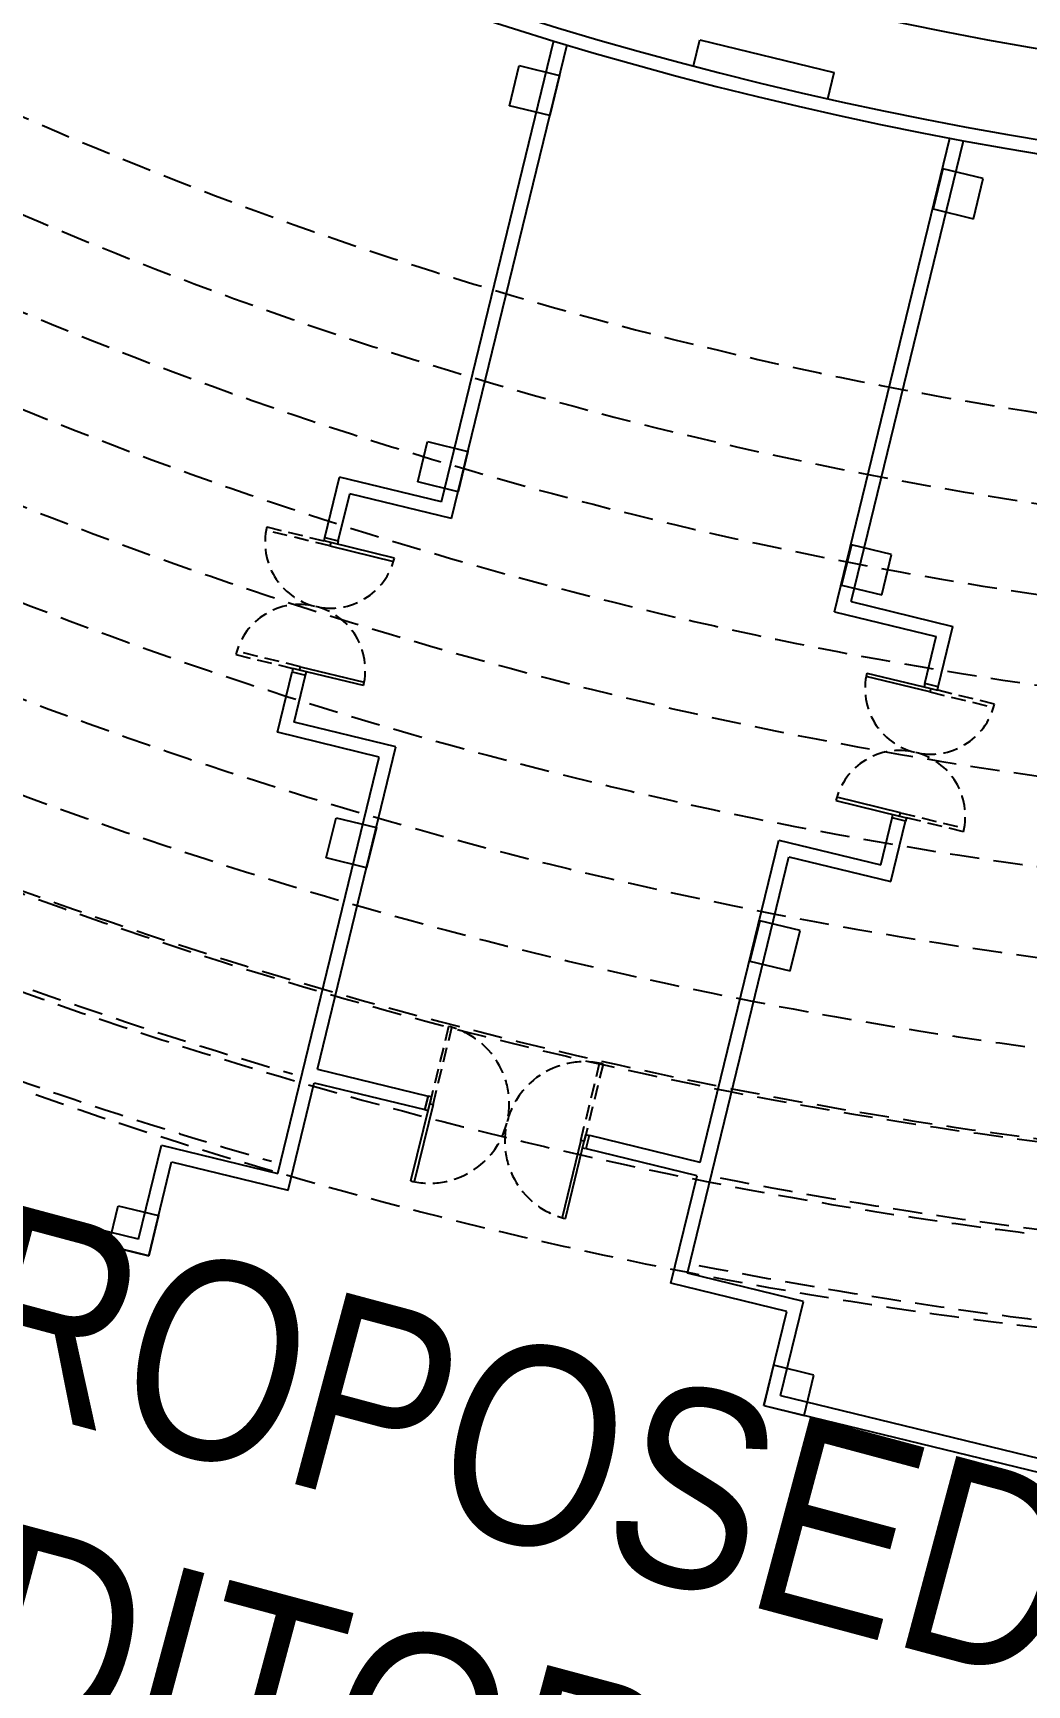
# Model space of a CAD drawing. Header units: feet. Extents: x 50754 to 76410, y 49660 to 67674.
# Drawn here: x 66525 to 66956, y 58009 to 58726 of the extents above; entities that cross this region are included whole.
import ezdxf

# ---------------------------------------------------------------- set-up
doc = ezdxf.new("R2010")
doc.units = ezdxf.units.FT
doc.linetypes.add('Amconstr', pattern=[9999, 9999, 0])
doc.linetypes.add('HIDDEN', pattern=[9.525, 6.35, -3.175])
for name, color, linetype in [('1_TEXT', 3, 'Continuous'), ('COL', 6, 'Continuous'), ('F--BLOCKWALL-3', 253, 'Continuous'), ('L--DOORS-1', 1, 'Continuous'), ('M--STAIR', 2, 'Continuous'), ('M--STAIR IDD', 1, 'HIDDEN'), ('WALL', 4, 'Continuous')]:
    doc.layers.add(name, color=color, linetype=linetype)
doc.layers.add('F--BLOCKWALL-2', color=3, linetype='Continuous', plot=False)
doc.styles.add('ARC_IMP 001 1_1', font='ARIALN.TTF', dxfattribs={"height": 0.078125})

# ---------------------------------------------------------------- blocks, each defined once
blk = doc.blocks.new('A$C2b783d29')
at = {"color": 253}
for p, q in [((636.5, 1076.31), (636.5, 1074.81)), ((642.5, 1076.31), (636.5, 1076.31)), ((642.5, 1074.81), (642.5, 1076.31)), ((605, 1074.81), (639.5, 1074.81)), ((639.5, 1073.31), (605.03, 1073.31)), ((636.5, 1074.81), (642.5, 1074.81)), ((639.5, 1074.81), (639.5, 1073.31)), ((605, 1005.81), (639.5, 1005.81)), ((639.5, 1007.31), (605.03, 1007.31)), ((636.5, 1004.31), (636.5, 1005.81)), ((636.5, 1005.81), (642.5, 1005.81)), ((642.5, 1004.31), (636.5, 1004.31)), ((639.5, 1005.81), (639.5, 1007.31)), ((642.5, 1005.81), (642.5, 1004.31))]:
    blk.add_line(p, q, dxfattribs=at)
at = {"color": 253, "linetype": 'HIDDEN'}
for p, q in [((674, 1074.81), (639.5, 1074.81)), ((639.5, 1074.81), (639.5, 1073.31)), ((639.5, 1073.31), (673.97, 1073.31)), ((639.5, 1005.81), (639.5, 1007.31)), ((639.5, 1007.31), (673.97, 1007.31)), ((674, 1005.81), (639.5, 1005.81))]:
    blk.add_line(p, q, dxfattribs=at)
for centre, start, end in [((639.5, 1074.81), 180, 0), ((639.5, 1005.81), 0, 180)]:
    blk.add_arc(centre, 34.5, start, end, dxfattribs=at)
at = {"layer": 'COL', "color": 253}
for p, q in [((546.5, 1195.68), (564.5, 1195.68)), ((546.5, 1177.68), (546.5, 1195.68)), ((564.5, 1195.68), (564.5, 1177.68)), ((564.5, 1177.68), (546.5, 1177.68)), ((732.5, 1143.68, 0.11), (750.5, 1143.68, 0.11)), ((732.5, 1125.68, 0.11), (732.5, 1143.68, 0.11)), ((750.5, 1143.68, 0.11), (750.5, 1125.68, 0.11)), ((900.5, 1143.68, 0.11), (918.5, 1143.68, 0.11)), ((900.5, 1125.68, 0.11), (900.5, 1143.68, 0.11)), ((918.5, 1143.68, 0.11), (918.5, 1125.68, 0.11)), ((1068.5, 1143.68, 0.11), (1086.5, 1143.68, 0.11)), ((1068.5, 1125.68, 0.11), (1068.5, 1143.68, 0.11)), ((1086.5, 1143.68, 0.11), (1086.5, 1125.68, 0.11)), ((750.5, 1125.68, 0.11), (732.5, 1125.68, 0.11)), ((918.5, 1125.68, 0.11), (900.5, 1125.68, 0.11)), ((1086.5, 1125.68, 0.11), (1068.5, 1125.68, 0.11)), ((750.5, 954.42, 0.11), (732.5, 954.42, 0.11)), ((732.5, 954.42, 0.11), (732.5, 936.42, 0.11)), ((750.5, 936.42, 0.11), (750.5, 954.42, 0.11)), ((918.5, 954.42, 0.11), (900.5, 954.42, 0.11)), ((900.5, 954.42, 0.11), (900.5, 936.42, 0.11)), ((918.5, 936.42, 0.11), (918.5, 954.42, 0.11)), ((1086.5, 954.42, 0.11), (1068.5, 954.42, 0.11)), ((1068.5, 954.42, 0.11), (1068.5, 936.42, 0.11)), ((1086.5, 936.42, 0.11), (1086.5, 954.42, 0.11)), ((732.5, 936.42, 0.11), (750.5, 936.42, 0.11)), ((900.5, 936.42, 0.11), (918.5, 936.42, 0.11)), ((1068.5, 936.42, 0.11), (1086.5, 936.42, 0.11)), ((564.5, 902.94), (546.5, 902.94)), ((546.5, 902.94), (546.5, 884.94)), ((564.5, 884.94), (564.5, 902.94)), ((546.5, 884.94), (564.5, 884.94))]:
    blk.add_line(p, q, dxfattribs=at)
at = {"layer": 'F--BLOCKWALL-2', "color": 253}
blk.add_line((636.5, 1076.31), (642.5, 1076.31), dxfattribs=at)
at = {"layer": 'F--BLOCKWALL-3', "color": 253}
for p, q in [((552.5, 1183.68), (552.5, 1674.18)), ((546.5, 1651.18), (546.5, 1177.68)), ((552.5, 1183.68), (594.5, 1183.68)), ((594.5, 1183.68), (594.5, 1131.68)), ((546.5, 1177.68), (588.5, 1177.68)), ((588.5, 1177.68), (588.5, 1125.68)), ((780.5, 1131.68), (780.5, 1177.18)), ((780.5, 1177.18), (807.5, 1177.18)), ((807.5, 1177.18), (807.5, 1171.18)), ((867.5, 1177.18), (894.5, 1177.18)), ((867.5, 1177.18), (867.5, 1171.18)), ((894.5, 1131.68), (894.5, 1177.18)), ((786.5, 1125.68), (786.5, 1171.18)), ((786.5, 1171.18), (807.5, 1171.18)), ((867.5, 1171.18), (888.5, 1171.18)), ((888.5, 1125.68), (888.5, 1171.18)), ((594.5, 1131.68), (780.5, 1131.68)), ((894.5, 1131.68), (1100.6, 1131.68)), ((588.5, 1125.68), (636.5, 1125.68)), ((636.5, 1125.68), (636.5, 1076.31)), ((642.5, 1125.68), (786.5, 1125.68)), ((642.5, 1125.68), (642.5, 1076.31)), ((888.5, 1125.68), (1100.26, 1125.68)), ((636.5, 954.68), (636.5, 1004.05)), ((642.5, 954.68), (642.5, 1004.05)), ((588.5, 954.68), (636.5, 954.68)), ((588.5, 902.94), (588.5, 954.68)), ((642.5, 954.68), (786.5, 954.68)), ((786.5, 954.68), (786.5, 909.18)), ((888.5, 954.68), (1100.05, 954.68)), ((888.5, 954.68), (888.5, 909.18)), ((594.5, 948.68), (780.5, 948.68)), ((594.5, 896.94), (594.5, 948.68)), ((780.5, 948.68), (780.5, 903.18)), ((894.5, 948.68), (1100.37, 948.68)), ((894.5, 948.68), (894.5, 903.18)), ((786.5, 909.18), (807.5, 909.18)), ((807.5, 903.18), (807.5, 909.18)), ((867.5, 909.18), (888.5, 909.18)), ((867.5, 903.18), (867.5, 909.18)), ((546.5, 902.94), (546.5, 603.18)), ((546.5, 902.94), (588.5, 902.94)), ((552.5, 896.94), (552.5, 393.18)), ((552.5, 896.94), (594.5, 896.94)), ((780.5, 903.18), (807.5, 903.18)), ((867.5, 903.18), (894.5, 903.18))]:
    blk.add_line(p, q, dxfattribs=at)
for radius, start, end in [(1647, 159.52626, 200.47374), (1641, 159.48846, 200.51154)]:
    blk.add_arc((2744.83, 1040.18), radius, start, end, dxfattribs=at)
at = {"layer": 'L--DOORS-1', "color": 253, "linetype": 'HIDDEN'}
for p, q in [((809, 1202.68), (809, 1174.18)), ((810.5, 1174.18), (810.5, 1202.64)), ((864.5, 1174.18), (864.5, 1202.64)), ((866, 1202.68), (866, 1174.18)), ((809, 1174.18), (810.5, 1174.18)), ((866, 1174.18), (864.5, 1174.18)), ((809, 877.68), (809, 906.18)), ((809, 906.18), (810.5, 906.18)), ((810.5, 906.18), (810.5, 877.72)), ((866, 906.18), (864.5, 906.18)), ((864.5, 906.18), (864.5, 877.72)), ((866, 877.68), (866, 906.18))]:
    blk.add_line(p, q, dxfattribs=at)
at = {"layer": 'L--DOORS-1', "color": 253}
for p, q in [((809, 1177.18), (807.5, 1177.18)), ((807.5, 1177.18), (807.5, 1171.18)), ((809, 1171.18), (809, 1177.18)), ((866, 1171.18), (866, 1177.18)), ((866, 1177.18), (867.5, 1177.18)), ((867.5, 1177.18), (867.5, 1171.18)), ((807.5, 1171.18), (809, 1171.18)), ((809, 1145.68), (809, 1174.18)), ((809, 1174.18), (810.5, 1174.18)), ((810.5, 1174.18), (810.5, 1145.72)), ((866, 1174.18), (864.5, 1174.18)), ((864.5, 1174.18), (864.5, 1145.72)), ((866, 1145.68), (866, 1174.18)), ((867.5, 1171.18), (866, 1171.18)), ((809, 934.68), (809, 906.18)), ((810.5, 906.18), (810.5, 934.64)), ((864.5, 906.18), (864.5, 934.64)), ((866, 934.68), (866, 906.18)), ((807.5, 903.18), (807.5, 909.18)), ((807.5, 909.18), (809, 909.18)), ((809, 909.18), (809, 903.18)), ((809, 906.18), (810.5, 906.18)), ((866, 906.18), (864.5, 906.18)), ((867.5, 909.18), (866, 909.18)), ((866, 909.18), (866, 903.18)), ((867.5, 903.18), (867.5, 909.18)), ((809, 903.18), (807.5, 903.18)), ((866, 903.18), (867.5, 903.18))]:
    blk.add_line(p, q, dxfattribs=at)
at = {"layer": 'L--DOORS-1', "color": 253, "linetype": 'HIDDEN'}
for centre, start, end in [((809, 1174.18), 270, 90), ((866, 1174.18), 90, 270), ((809, 906.18), 270, 90), ((866, 906.18), 90, 270)]:
    blk.add_arc(centre, 28.5, start, end, dxfattribs=at)
at = {"layer": 'M--STAIR', "color": 253}
for p, q in [((1104.19, 1070.18), (1115.83, 1070.18)), ((1115.83, 1070.18), (1115.83, 1010.18)), ((1104.19, 1010.18), (1115.83, 1010.18))]:
    blk.add_line(p, q, dxfattribs=at)
blk.add_arc((2744.83, 1040.18), 1602, 158.96573, 201.03427, dxfattribs=at)
at = {"layer": 'M--STAIR IDD', "color": 253, "ltscale": 2}
for centre, radius, start, end in [((2623.84, 1040.18), 2031, 163.55399, 196.44601), ((2664.11, 1040.18), 2031, 163.55399, 196.44601), ((2704.44, 1040.18), 2031, 163.55399, 196.44601), ((2744.83, 1040.18), 2031, 163.55399, 196.44601), ((2744.83, 1040.18), 1992, 163.22257, 196.77743), ((2744.83, 1040.18), 1953, 162.87731, 197.12269), ((2744.83, 1040.18), 1914, 162.51729, 197.48271), ((2744.83, 1040.18), 1875, 162.14154, 197.85846), ((2744.83, 1040.18), 1836, 161.74897, 198.25103), ((2744.83, 1040.18), 1797, 161.33842, 198.66158), ((2744.83, 1040.18), 1758, 160.90859, 199.09141), ((2744.83, 1040.18), 2148, 165.66019, 177.45179), ((2744.83, 1040.18), 2109, 165.38917, 177.40464), ((2744.83, 1040.18), 2070, 165.10759, 196.12762), ((2744.83, 1040.18), 2148, 182.54821, 195.52691), ((2744.83, 1040.18), 2109, 182.59536, 195.82149)]:
    blk.add_arc(centre, radius, start, end, dxfattribs=at)

msp = doc.modelspace()

# ---------------------------------------------------------------- block references
at = {"layer": 'WALL', "color": 253, "linetype": 'Amconstr', "lineweight": 25, "rotation": 76.31633277806492}
msp.add_blockref('A$C2b783d29', (67589.70836, 57385.58811, 0.01704), dxfattribs=at)

# ---------------------------------------------------------------- texts
at = {"layer": '1_TEXT', "color": 253, "linetype": 'Amconstr', "lineweight": 25, "insert": (66716.26046, 58164.28204), "char_height": 86.0694804, "width": 969.0222865, "attachment_point": 2, "rotation": 345, "line_spacing_factor": 0.930915, "style": 'ARC_IMP 001 1_1'}
msp.add_mtext('PROPOSED AUDITORIUM', dxfattribs=at)

doc.saveas('drawing.dxf')
